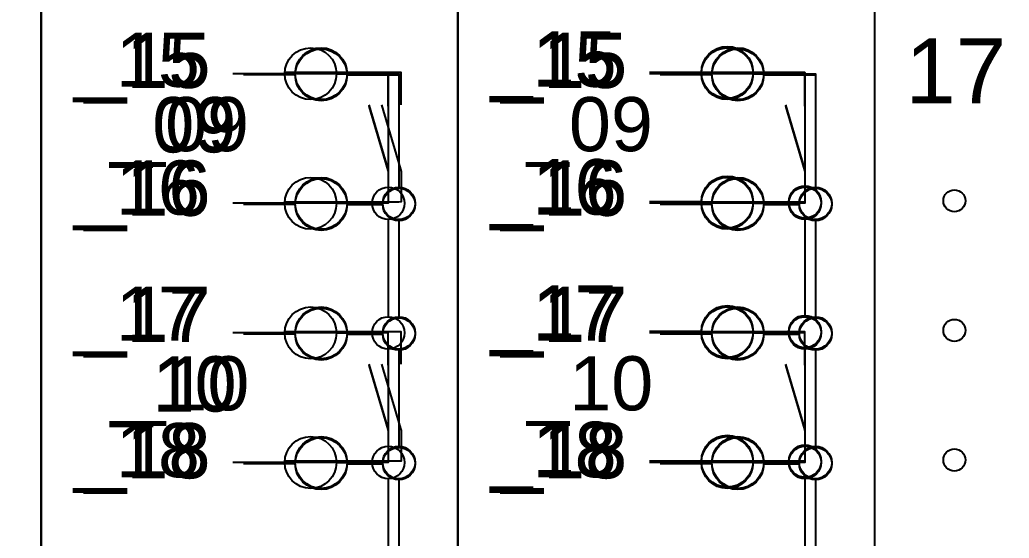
# Model space of a CAD drawing. Extents: x 1 to 47, y 1 to 35.
# Drawn here: x 40.588 to 41.487, y 21.651 to 22.122 of the extents above; entities that cross this region are included whole.
import ezdxf

# ---------------------------------------------------------------- set-up
doc = ezdxf.new("R2010")
doc.units = 0
doc.header["$MEASUREMENT"] = 0
for name, color, linetype in [('9_02__1__21_UNIVERSAL_BINA', 7, 'CONTINUOUS'), ('9_03__2__42_UNIVERSAL_BINA', 7, 'CONTINUOUS'), ('9_04__3__63_UNIVERSAL_BINA', 7, 'CONTINUOUS'), ('9_05__4__84_UNIVERSAL_BINA', 7, 'CONTINUOUS'), ('9_06__5__21_UNIVERSAL_BINA', 7, 'CONTINUOUS'), ('9_07__6__21_UNIVERSAL_BINA', 7, 'CONTINUOUS'), ('9_08__7__21_UNIVERSAL_BINA', 7, 'CONTINUOUS'), ('9_09__8__42_UNIVERSAL_BINA', 7, 'CONTINUOUS'), ('9_10__9__42_UNIVERSAL_BINA', 7, 'CONTINUOUS'), ('9_11__A__63_UNIVERSAL_BINA', 7, 'CONTINUOUS'), ('9_12__B__12_ELECTROMECHANI', 7, 'CONTINUOUS'), ('9_13__C__24_ELECTROMECHANI', 7, 'CONTINUOUS'), ('9_14__D__36_ELECTROMECHANI', 7, 'CONTINUOUS'), ('9_15__E__48_ELECTROMECHANI', 7, 'CONTINUOUS')]:
    doc.layers.add(name, color=color, linetype=linetype)
doc.styles.add('ARIAL', font='arial.ttf')

msp = doc.modelspace()

# ---------------------------------------------------------------- linework, layer by layer
at = {"layer": '9_02__1__21_UNIVERSAL_BINA'}
msp.add_lwpolyline([(41.12472, 24.16587), (41.47137, 24.16586, -0.398142), (41.48704, 24.15103), (41.48716, 24.1017, -0.411696), (41.43674, 24.0506), (41.39795, 24.04992, 0.408751), (41.36473, 24.01615), (41.36474, 21.20229, 0.419667), (41.39808, 21.16957), (41.43702, 21.16889, -0.411441), (41.48716, 21.11746), (41.48716, 21.07059, -0.402437), (41.47086, 21.05362), (41.12421, 21.05363, -0.4372), (41.10842, 21.0707), (41.10842, 21.11836, 0.414214), (41.05732, 21.16946), (41.01922, 21.16946, -0.41992), (40.98599, 21.20334), (40.98601, 24.01731, -0.419692), (41.01934, 24.05003), (41.05828, 24.05003, 0.399045), (41.10832, 24.09754), (41.10842, 24.14894, -0.402086)], format="xyb", close=True, dxfattribs=at)
for points in [[(41.21695, 22.07307), (41.16987, 22.07307)], [(41.26403, 22.07307), (41.3111, 22.07306), (41.3111, 21.97008)], [(41.21695, 21.95537), (41.16987, 21.95537)], [(41.26403, 21.95537), (41.29639, 21.95537)], [(41.3111, 21.94065), (41.3111, 21.85238)], [(41.21695, 21.83767), (41.16987, 21.83767)], [(41.26403, 21.83767), (41.29639, 21.83767)], [(41.3111, 21.82296), (41.3111, 21.73468)], [(41.21695, 21.71997), (41.16987, 21.71997)], [(41.26403, 21.71997), (41.29639, 21.71997)], [(41.3111, 21.70526), (41.3111, 21.61699)]]:
    msp.add_lwpolyline(points, dxfattribs=at)
for centre, radius in [((41.24049, 22.07307), 0.02354), ((41.24049, 21.95537), 0.02354), ((41.3111, 21.95537), 0.01471), ((41.43734, 21.95764), 0.01), ((41.24049, 21.83767), 0.02354), ((41.3111, 21.83767), 0.01471), ((41.43734, 21.83994), 0.01), ((41.24049, 21.71997), 0.02354), ((41.3111, 21.71997), 0.01471), ((41.43734, 21.72224), 0.01)]:
    msp.add_circle(centre, radius, dxfattribs=at)
at = {"layer": '9_03__2__42_UNIVERSAL_BINA'}
for points in [[(40.74598, 24.16587), (41.09263, 24.16587, -0.398142), (41.1083, 24.15104), (41.10842, 24.10171, -0.411696), (41.058, 24.05061), (41.01922, 24.04993, 0.408751), (40.98599, 24.01616), (40.98601, 21.2023, 0.419667), (41.01934, 21.16958), (41.05828, 21.1689, -0.411441), (41.10842, 21.11747), (41.10842, 21.0706, -0.402437), (41.09212, 21.05363), (40.74547, 21.05364, -0.4372), (40.72968, 21.07071), (40.72968, 21.11837, 0.414214), (40.67858, 21.16947), (40.64048, 21.16947, -0.41992), (40.60725, 21.20335), (40.60727, 24.01732, -0.419692), (40.6406, 24.05004), (40.67954, 24.05004, 0.399045), (40.72958, 24.09754), (40.72968, 24.14895, -0.402086)], [(41.12472, 24.16587), (41.47137, 24.16587, -0.398142), (41.48704, 24.15104), (41.48716, 24.10171, -0.411696), (41.43674, 24.05061), (41.39795, 24.04993, 0.408751), (41.36473, 24.01616), (41.36474, 21.2023, 0.419667), (41.39808, 21.16958), (41.43702, 21.1689, -0.411441), (41.48716, 21.11747), (41.48716, 21.0706, -0.402437), (41.47086, 21.05363), (41.12421, 21.05364, -0.4372), (41.10842, 21.07071), (41.10842, 21.11837, 0.414214), (41.05732, 21.16947), (41.01922, 21.16947, -0.41992), (40.98599, 21.20335), (40.98601, 24.01732, -0.419692), (41.01934, 24.05004), (41.05828, 24.05004, 0.399045), (41.10832, 24.09754), (41.10842, 24.14895, -0.402086)]]:
    msp.add_lwpolyline(points, format="xyb", close=True, dxfattribs=at)
for points in [[(40.83821, 22.07309), (40.79113, 22.07309)], [(40.88529, 22.07309), (40.93237, 22.07308), (40.93237, 21.9701)], [(41.21695, 22.07308), (41.16987, 22.07308)], [(41.26403, 22.07308), (41.3111, 22.07308), (41.3111, 21.9701)], [(40.83821, 21.95539), (40.79113, 21.95539)], [(40.88529, 21.95539), (40.91765, 21.95539)], [(41.21695, 21.95538), (41.16987, 21.95538)], [(41.26403, 21.95538), (41.29639, 21.95538)], [(40.93237, 21.94067), (40.93237, 21.8524)], [(41.3111, 21.94067), (41.3111, 21.8524)], [(40.83821, 21.83769), (40.79113, 21.83769)], [(40.88529, 21.83769), (40.91765, 21.83769)], [(41.21695, 21.83769), (41.16987, 21.83769)], [(41.26403, 21.83769), (41.29639, 21.83769)], [(40.93237, 21.82298), (40.93237, 21.7347)], [(41.3111, 21.82297), (41.3111, 21.7347)], [(40.83821, 21.71999), (40.79113, 21.71999)], [(40.88529, 21.71999), (40.91765, 21.71999)], [(41.21695, 21.71999), (41.16987, 21.71999)], [(41.26403, 21.71999), (41.29639, 21.71999)], [(40.93237, 21.70528), (40.93237, 21.617)], [(41.3111, 21.70528), (41.3111, 21.617)]]:
    msp.add_lwpolyline(points, dxfattribs=at)
for centre, radius in [((40.86175, 22.07309), 0.02354), ((41.24049, 22.07308), 0.02354), ((40.86175, 21.95539), 0.02354), ((41.24049, 21.95538), 0.02354), ((40.93237, 21.95539), 0.01471), ((41.3111, 21.95538), 0.01471), ((41.43734, 21.95764), 0.01), ((40.86175, 21.83769), 0.02354), ((41.24049, 21.83769), 0.02354), ((40.93237, 21.83769), 0.01471), ((41.3111, 21.83769), 0.01471), ((41.43734, 21.83994), 0.01), ((40.86175, 21.71999), 0.02354), ((41.24049, 21.71999), 0.02354), ((40.93237, 21.71999), 0.01471), ((41.3111, 21.71999), 0.01471), ((41.43734, 21.72224), 0.01)]:
    msp.add_circle(centre, radius, dxfattribs=at)
at = {"layer": '9_04__3__63_UNIVERSAL_BINA'}
for points in [[(40.36724, 24.16587), (40.71389, 24.16587, -0.398142), (40.72956, 24.15104), (40.72968, 24.10171, -0.411696), (40.67926, 24.05061), (40.64048, 24.04993, 0.408751), (40.60725, 24.01616), (40.60727, 21.2023, 0.419667), (40.6406, 21.16958), (40.67954, 21.1689, -0.411441), (40.72968, 21.11747), (40.72968, 21.0706, -0.402437), (40.71338, 21.05363), (40.36673, 21.05364, -0.4372), (40.35094, 21.07071), (40.35094, 21.11837, 0.414214), (40.29984, 21.16947), (40.26174, 21.16947, -0.41992), (40.22851, 21.20335), (40.22853, 24.01732, -0.419692), (40.26186, 24.05004), (40.3008, 24.05004, 0.399045), (40.35085, 24.09754), (40.35094, 24.14895, -0.402086)], [(40.74598, 24.16587), (41.09263, 24.16587, -0.398142), (41.1083, 24.15104), (41.10842, 24.10171, -0.411696), (41.058, 24.05061), (41.01922, 24.04993, 0.408751), (40.98599, 24.01616), (40.98601, 21.2023, 0.419667), (41.01934, 21.16958), (41.05828, 21.1689, -0.411441), (41.10842, 21.11747), (41.10842, 21.0706, -0.402437), (41.09212, 21.05363), (40.74547, 21.05364, -0.4372), (40.72968, 21.07071), (40.72968, 21.11837, 0.414214), (40.67858, 21.16947), (40.64048, 21.16947, -0.41992), (40.60725, 21.20335), (40.60727, 24.01732, -0.419692), (40.6406, 24.05004), (40.67954, 24.05004, 0.399045), (40.72958, 24.09754), (40.72968, 24.14895, -0.402086)], [(41.12472, 24.16587), (41.47137, 24.16587, -0.398142), (41.48704, 24.15104), (41.48716, 24.10171, -0.411696), (41.43674, 24.05061), (41.39795, 24.04993, 0.408751), (41.36473, 24.01616), (41.36474, 21.2023, 0.419667), (41.39808, 21.16958), (41.43702, 21.1689, -0.411441), (41.48716, 21.11747), (41.48716, 21.0706, -0.402437), (41.47086, 21.05363), (41.12421, 21.05364, -0.4372), (41.10842, 21.07071), (41.10842, 21.11837, 0.414214), (41.05732, 21.16947), (41.01922, 21.16947, -0.41992), (40.98599, 21.20335), (40.98601, 24.01732, -0.419692), (41.01934, 24.05004), (41.05828, 24.05004, 0.399045), (41.10832, 24.09754), (41.10842, 24.14895, -0.402086)]]:
    msp.add_lwpolyline(points, format="xyb", close=True, dxfattribs=at)
for points in [[(40.83821, 22.07309), (40.79113, 22.07309)], [(40.88529, 22.07309), (40.93237, 22.07308), (40.93237, 21.9701)], [(41.21695, 22.07197), (41.16987, 22.07197)], [(41.26403, 22.07197), (41.3111, 22.07197), (41.3111, 21.96898)], [(40.83821, 21.95539), (40.79113, 21.95539)], [(40.88529, 21.95539), (40.91765, 21.95539)], [(41.21695, 21.95427), (41.16987, 21.95427)], [(41.26403, 21.95427), (41.29639, 21.95427)], [(40.93237, 21.94067), (40.93237, 21.8524)], [(41.3111, 21.93956), (41.3111, 21.85128)], [(40.83821, 21.83769), (40.79113, 21.83769)], [(40.88529, 21.83769), (40.91765, 21.83769)], [(41.21695, 21.83657), (41.16987, 21.83657)], [(41.26403, 21.83657), (41.29639, 21.83657)], [(40.93237, 21.82298), (40.93237, 21.7347)], [(41.3111, 21.82186), (41.3111, 21.73358)], [(40.83821, 21.71999), (40.79113, 21.71999)], [(40.88529, 21.71999), (40.91765, 21.71999)], [(41.21695, 21.71887), (41.16987, 21.71887)], [(41.26403, 21.71887), (41.29639, 21.71887)], [(40.93237, 21.70528), (40.93237, 21.617)], [(41.3111, 21.70416), (41.3111, 21.61589)]]:
    msp.add_lwpolyline(points, dxfattribs=at)
for centre, radius in [((40.86175, 22.07309), 0.02354), ((41.24049, 22.07197), 0.02354), ((40.86175, 21.95539), 0.02354), ((41.24049, 21.95427), 0.02354), ((40.93237, 21.95539), 0.01471), ((41.3111, 21.95427), 0.01471), ((41.43734, 21.95764), 0.01), ((40.86175, 21.83769), 0.02354), ((41.24049, 21.83657), 0.02354), ((40.93237, 21.83769), 0.01471), ((41.3111, 21.83657), 0.01471), ((41.43734, 21.83994), 0.01), ((40.86175, 21.71999), 0.02354), ((41.24049, 21.71887), 0.02354), ((40.93237, 21.71999), 0.01471), ((41.3111, 21.71887), 0.01471), ((41.43734, 21.72224), 0.01)]:
    msp.add_circle(centre, radius, dxfattribs=at)
at = {"layer": '9_05__4__84_UNIVERSAL_BINA'}
for points in [[(40.36724, 24.16587), (40.71389, 24.16587, -0.398142), (40.72956, 24.15104), (40.72968, 24.10171, -0.411696), (40.67926, 24.05061), (40.64048, 24.04993, 0.408751), (40.60725, 24.01616), (40.60727, 21.2023, 0.419667), (40.6406, 21.16958), (40.67954, 21.1689, -0.411441), (40.72968, 21.11747), (40.72968, 21.0706, -0.402437), (40.71338, 21.05363), (40.36673, 21.05364, -0.4372), (40.35094, 21.07071), (40.35094, 21.11837, 0.414214), (40.29984, 21.16947), (40.26174, 21.16947, -0.41992), (40.22851, 21.20335), (40.22853, 24.01732, -0.419692), (40.26186, 24.05004), (40.3008, 24.05004, 0.399045), (40.35085, 24.09754), (40.35094, 24.14895, -0.402086)], [(40.74598, 24.16587), (41.09263, 24.16587, -0.398142), (41.1083, 24.15104), (41.10842, 24.10171, -0.411696), (41.058, 24.05061), (41.01922, 24.04993, 0.408751), (40.98599, 24.01616), (40.98601, 21.2023, 0.419667), (41.01934, 21.16958), (41.05828, 21.1689, -0.411441), (41.10842, 21.11747), (41.10842, 21.0706, -0.402437), (41.09212, 21.05363), (40.74547, 21.05364, -0.4372), (40.72968, 21.07071), (40.72968, 21.11837, 0.414214), (40.67858, 21.16947), (40.64048, 21.16947, -0.41992), (40.60725, 21.20335), (40.60727, 24.01732, -0.419692), (40.6406, 24.05004), (40.67954, 24.05004, 0.399045), (40.72958, 24.09754), (40.72968, 24.14895, -0.402086)], [(41.12472, 24.16587), (41.47137, 24.16587, -0.398142), (41.48704, 24.15104), (41.48716, 24.10171, -0.411696), (41.43674, 24.05061), (41.39795, 24.04993, 0.408751), (41.36473, 24.01616), (41.36474, 21.2023, 0.419667), (41.39808, 21.16958), (41.43702, 21.1689, -0.411441), (41.48716, 21.11747), (41.48716, 21.0706, -0.402437), (41.47086, 21.05363), (41.12421, 21.05364, -0.4372), (41.10842, 21.07071), (41.10842, 21.11837, 0.414214), (41.05732, 21.16947), (41.01922, 21.16947, -0.41992), (40.98599, 21.20335), (40.98601, 24.01732, -0.419692), (41.01934, 24.05004), (41.05828, 24.05004, 0.399045), (41.10832, 24.09754), (41.10842, 24.14895, -0.402086)]]:
    msp.add_lwpolyline(points, format="xyb", close=True, dxfattribs=at)
for points in [[(40.83821, 22.07197), (40.79113, 22.07197)], [(40.88529, 22.07197), (40.93237, 22.07197), (40.93237, 21.96898)], [(41.21695, 22.07197), (41.16987, 22.07197)], [(41.26403, 22.07197), (41.3111, 22.07197), (41.3111, 21.96898)], [(40.83821, 21.95427), (40.79113, 21.95427)], [(40.88529, 21.95427), (40.91765, 21.95427)], [(41.21695, 21.95427), (41.16987, 21.95427)], [(41.26403, 21.95427), (41.29639, 21.95427)], [(40.93237, 21.93956), (40.93237, 21.85128)], [(41.3111, 21.93956), (41.3111, 21.85128)], [(40.83821, 21.83657), (40.79113, 21.83657)], [(40.88529, 21.83657), (40.91765, 21.83657)], [(41.21695, 21.83657), (41.16987, 21.83657)], [(41.26403, 21.83657), (41.29639, 21.83657)], [(40.93237, 21.82186), (40.93237, 21.73358)], [(41.3111, 21.82186), (41.3111, 21.73358)], [(40.83821, 21.71887), (40.79113, 21.71887)], [(40.88529, 21.71887), (40.91765, 21.71887)], [(41.21695, 21.71887), (41.16987, 21.71887)], [(41.26403, 21.71887), (41.29639, 21.71887)], [(40.93237, 21.70416), (40.93237, 21.61589)], [(41.3111, 21.70416), (41.3111, 21.61589)]]:
    msp.add_lwpolyline(points, dxfattribs=at)
for centre, radius in [((40.86175, 22.07197), 0.02354), ((41.24049, 22.07197), 0.02354), ((40.86175, 21.95427), 0.02354), ((41.24049, 21.95427), 0.02354), ((40.93237, 21.95427), 0.01471), ((41.3111, 21.95427), 0.01471), ((41.43734, 21.95764), 0.01), ((40.86175, 21.83657), 0.02354), ((41.24049, 21.83657), 0.02354), ((40.93237, 21.83657), 0.01471), ((41.3111, 21.83657), 0.01471), ((41.43734, 21.83994), 0.01), ((40.86175, 21.71887), 0.02354), ((41.24049, 21.71887), 0.02354), ((40.93237, 21.71887), 0.01471), ((41.3111, 21.71887), 0.01471), ((41.43734, 21.72224), 0.01)]:
    msp.add_circle(centre, radius, dxfattribs=at)
at = {"layer": '9_06__5__21_UNIVERSAL_BINA'}
for points in [[(40.74598, 24.16587), (41.09263, 24.16587, -0.398142), (41.1083, 24.15104), (41.10842, 24.10171, -0.411696), (41.058, 24.05061), (41.01922, 24.04993, 0.408751), (40.98599, 24.01616), (40.98601, 21.2023, 0.419667), (41.01934, 21.16958), (41.05828, 21.1689, -0.411441), (41.10842, 21.11747), (41.10842, 21.0706, -0.402437), (41.09212, 21.05363), (40.74547, 21.05364, -0.4372), (40.72968, 21.07071), (40.72968, 21.11837, 0.414214), (40.67858, 21.16947), (40.64048, 21.16947, -0.41992), (40.60725, 21.20335), (40.60727, 24.01732, -0.419692), (40.6406, 24.05004), (40.67954, 24.05004, 0.399045), (40.72958, 24.09754), (40.72968, 24.14895, -0.402086)], [(41.12472, 24.16587), (41.47137, 24.16587, -0.398142), (41.48704, 24.15104), (41.48716, 24.10171, -0.411696), (41.43674, 24.05061), (41.39795, 24.04993, 0.408751), (41.36473, 24.01616), (41.36474, 21.2023, 0.419667), (41.39808, 21.16958), (41.43702, 21.1689, -0.411441), (41.48716, 21.11747), (41.48716, 21.0706, -0.402437), (41.47086, 21.05363), (41.12421, 21.05364, -0.4372), (41.10842, 21.07071), (41.10842, 21.11837, 0.414214), (41.05732, 21.16947), (41.01922, 21.16947, -0.41992), (40.98599, 21.20335), (40.98601, 24.01732, -0.419692), (41.01934, 24.05004), (41.05828, 24.05004, 0.399045), (41.10832, 24.09754), (41.10842, 24.14895, -0.402086)]]:
    msp.add_lwpolyline(points, format="xyb", close=True, dxfattribs=at)
for points in [[(40.93438, 22.04476), (40.93438, 22.07419), (40.84022, 22.07419)], [(41.20734, 22.07309), (41.16026, 22.07309)], [(41.25442, 22.07309), (41.3015, 22.07308), (41.3015, 21.9701)], [(40.91672, 22.04476), (40.934, 21.98635), (40.93438, 21.98435), (40.93438, 21.98108), (40.93438, 21.97662), (40.93438, 21.97156), (40.93438, 21.96646), (40.93438, 21.95842), (40.93438, 21.95662), (40.93237, 21.95649), (40.84022, 21.95649)], [(41.20734, 21.95539), (41.16026, 21.95539)], [(41.25442, 21.95539), (41.28679, 21.95539)], [(41.3015, 21.94067), (41.3015, 21.8524)], [(40.93438, 21.80936), (40.93438, 21.83879), (40.84022, 21.83879)], [(41.20734, 21.83769), (41.16026, 21.83769)], [(41.25442, 21.83769), (41.28679, 21.83769)], [(41.3015, 21.82298), (41.3015, 21.7347)], [(40.91672, 21.80936), (40.934, 21.75095), (40.93438, 21.74895), (40.93438, 21.74568), (40.93438, 21.74123), (40.93438, 21.73617), (40.93438, 21.73107), (40.93438, 21.72302), (40.93438, 21.72122), (40.93237, 21.72109), (40.84022, 21.72109)], [(41.20734, 21.71999), (41.16026, 21.71999)], [(41.25442, 21.71999), (41.28679, 21.71999)], [(41.3015, 21.70528), (41.3015, 21.617)]]:
    msp.add_lwpolyline(points, dxfattribs=at)
for centre, radius in [((41.23088, 22.07309), 0.02354), ((41.23088, 21.95539), 0.02354), ((41.3015, 21.95539), 0.01471), ((41.43734, 21.95764), 0.01), ((41.23088, 21.83769), 0.02354), ((41.3015, 21.83769), 0.01471), ((41.43734, 21.83994), 0.01), ((41.23088, 21.71999), 0.02354), ((41.3015, 21.71999), 0.01471), ((41.43734, 21.72224), 0.01)]:
    msp.add_circle(centre, radius, dxfattribs=at)
at = {"layer": '9_07__6__21_UNIVERSAL_BINA'}
for points in [[(40.36724, 24.16587), (40.71389, 24.16587, -0.398142), (40.72956, 24.15104), (40.72968, 24.10171, -0.411696), (40.67926, 24.05061), (40.64048, 24.04993, 0.408751), (40.60725, 24.01616), (40.60727, 21.2023, 0.419667), (40.6406, 21.16958), (40.67954, 21.1689, -0.411441), (40.72968, 21.11747), (40.72968, 21.0706, -0.402437), (40.71338, 21.05363), (40.36673, 21.05364, -0.4372), (40.35094, 21.07071), (40.35094, 21.11837, 0.414214), (40.29984, 21.16947), (40.26174, 21.16947, -0.41992), (40.22851, 21.20335), (40.22853, 24.01732, -0.419692), (40.26186, 24.05004), (40.3008, 24.05004, 0.399045), (40.35085, 24.09754), (40.35094, 24.14895, -0.402086)], [(40.74598, 24.16587), (41.09263, 24.16587, -0.398142), (41.1083, 24.15104), (41.10842, 24.10171, -0.411696), (41.058, 24.05061), (41.01922, 24.04993, 0.408751), (40.98599, 24.01616), (40.98601, 21.2023, 0.419667), (41.01934, 21.16958), (41.05828, 21.1689, -0.411441), (41.10842, 21.11747), (41.10842, 21.0706, -0.402437), (41.09212, 21.05363), (40.74547, 21.05364, -0.4372), (40.72968, 21.07071), (40.72968, 21.11837, 0.414214), (40.67858, 21.16947), (40.64048, 21.16947, -0.41992), (40.60725, 21.20335), (40.60727, 24.01732, -0.419692), (40.6406, 24.05004), (40.67954, 24.05004, 0.399045), (40.72958, 24.09754), (40.72968, 24.14895, -0.402086)], [(41.12472, 24.16587), (41.47137, 24.16587, -0.398142), (41.48704, 24.15104), (41.48716, 24.10171, -0.411696), (41.43674, 24.05061), (41.39795, 24.04993, 0.408751), (41.36473, 24.01616), (41.36474, 21.2023, 0.419667), (41.39808, 21.16958), (41.43702, 21.1689, -0.411441), (41.48716, 21.11747), (41.48716, 21.0706, -0.402437), (41.47086, 21.05363), (41.12421, 21.05364, -0.4372), (41.10842, 21.07071), (41.10842, 21.11837, 0.414214), (41.05732, 21.16947), (41.01922, 21.16947, -0.41992), (40.98599, 21.20335), (40.98601, 24.01732, -0.419692), (41.01934, 24.05004), (41.05828, 24.05004, 0.399045), (41.10832, 24.09754), (41.10842, 24.14895, -0.402086)]]:
    msp.add_lwpolyline(points, format="xyb", close=True, dxfattribs=at)
for points in [[(40.92276, 22.04473), (40.92276, 22.07416), (40.8286, 22.07416)], [(41.20734, 22.07306), (41.16026, 22.07306)], [(41.25442, 22.07306), (41.3015, 22.07306), (41.3015, 21.97007)], [(40.90511, 22.04473), (40.92238, 21.98632), (40.92276, 21.98432), (40.92276, 21.98105), (40.92276, 21.9766), (40.92276, 21.97154), (40.92276, 21.96644), (40.92276, 21.95839), (40.92276, 21.95659), (40.92075, 21.95646), (40.8286, 21.95646)], [(41.20734, 21.95536), (41.16026, 21.95536)], [(41.25442, 21.95536), (41.28679, 21.95536)], [(41.3015, 21.94065), (41.3015, 21.85238)], [(40.92276, 21.80934), (40.92276, 21.83876), (40.8286, 21.83876)], [(41.20734, 21.83767), (41.16026, 21.83767)], [(41.25442, 21.83767), (41.28679, 21.83767)], [(41.3015, 21.82295), (41.3015, 21.73468)], [(40.90511, 21.80934), (40.92238, 21.75093), (40.92276, 21.74892), (40.92276, 21.74565), (40.92276, 21.7412), (40.92276, 21.73614), (40.92276, 21.73104), (40.92276, 21.723), (40.92276, 21.72119), (40.92075, 21.72106), (40.8286, 21.72106)], [(41.20734, 21.71997), (41.16026, 21.71997)], [(41.25442, 21.71997), (41.28679, 21.71997)], [(41.3015, 21.70526), (41.3015, 21.61698)]]:
    msp.add_lwpolyline(points, dxfattribs=at)
for centre, radius in [((41.23088, 22.07306), 0.02354), ((41.23088, 21.95536), 0.02354), ((41.3015, 21.95536), 0.01471), ((41.43734, 21.95764), 0.01), ((41.23088, 21.83767), 0.02354), ((41.3015, 21.83766), 0.01471), ((41.43734, 21.83994), 0.01), ((41.23088, 21.71997), 0.02354), ((41.3015, 21.71997), 0.01471), ((41.43734, 21.72224), 0.01)]:
    msp.add_circle(centre, radius, dxfattribs=at)
at = {"layer": '9_08__7__21_UNIVERSAL_BINA'}
for points in [[(40.36724, 24.16587), (40.71389, 24.16587, -0.398142), (40.72956, 24.15104), (40.72968, 24.10171, -0.411696), (40.67926, 24.05061), (40.64048, 24.04993, 0.408751), (40.60725, 24.01616), (40.60727, 21.2023, 0.419667), (40.6406, 21.16958), (40.67954, 21.1689, -0.411441), (40.72968, 21.11747), (40.72968, 21.0706, -0.402437), (40.71338, 21.05363), (40.36673, 21.05364, -0.4372), (40.35094, 21.07071), (40.35094, 21.11837, 0.414214), (40.29984, 21.16947), (40.26174, 21.16947, -0.41992), (40.22851, 21.20335), (40.22853, 24.01732, -0.419692), (40.26186, 24.05004), (40.3008, 24.05004, 0.399045), (40.35085, 24.09754), (40.35094, 24.14895, -0.402086)], [(40.74598, 24.16587), (41.09263, 24.16587, -0.398142), (41.1083, 24.15104), (41.10842, 24.10171, -0.411696), (41.058, 24.05061), (41.01922, 24.04993, 0.408751), (40.98599, 24.01616), (40.98601, 21.2023, 0.419667), (41.01934, 21.16958), (41.05828, 21.1689, -0.411441), (41.10842, 21.11747), (41.10842, 21.0706, -0.402437), (41.09212, 21.05363), (40.74547, 21.05364, -0.4372), (40.72968, 21.07071), (40.72968, 21.11837, 0.414214), (40.67858, 21.16947), (40.64048, 21.16947, -0.41992), (40.60725, 21.20335), (40.60727, 24.01732, -0.419692), (40.6406, 24.05004), (40.67954, 24.05004, 0.399045), (40.72958, 24.09754), (40.72968, 24.14895, -0.402086)], [(41.12472, 24.16587), (41.47137, 24.16587, -0.398142), (41.48704, 24.15104), (41.48716, 24.10171, -0.411696), (41.43674, 24.05061), (41.39795, 24.04993, 0.408751), (41.36473, 24.01616), (41.36474, 21.2023, 0.419667), (41.39808, 21.16958), (41.43702, 21.1689, -0.411441), (41.48716, 21.11747), (41.48716, 21.0706, -0.402437), (41.47086, 21.05363), (41.12421, 21.05364, -0.4372), (41.10842, 21.07071), (41.10842, 21.11837, 0.414214), (41.05732, 21.16947), (41.01922, 21.16947, -0.41992), (40.98599, 21.20335), (40.98601, 24.01732, -0.419692), (41.01934, 24.05004), (41.05828, 24.05004, 0.399045), (41.10832, 24.09754), (41.10842, 24.14895, -0.402086)]]:
    msp.add_lwpolyline(points, format="xyb", close=True, dxfattribs=at)
for points in [[(40.92276, 22.04364), (40.92276, 22.07307), (40.8286, 22.07307)], [(41.20734, 22.07431), (41.16026, 22.07431)], [(41.25442, 22.07431), (41.3015, 22.0743), (41.3015, 21.97132)], [(40.90511, 22.04364), (40.92238, 21.98523), (40.92276, 21.98323), (40.92276, 21.97996), (40.92276, 21.97551), (40.92276, 21.97044), (40.92276, 21.96534), (40.92276, 21.9573), (40.92276, 21.9555), (40.92075, 21.95537), (40.8286, 21.95537)], [(41.20734, 21.95661), (41.16026, 21.95661)], [(41.25442, 21.95661), (41.28679, 21.95661)], [(41.3015, 21.94189), (41.3015, 21.85362)], [(40.92276, 21.80824), (40.92276, 21.83767), (40.8286, 21.83767)], [(41.20734, 21.83891), (41.16026, 21.83891)], [(41.25442, 21.83891), (41.28679, 21.83891)], [(41.3015, 21.8242), (41.3015, 21.73592)], [(40.90511, 21.80824), (40.92238, 21.74983), (40.92276, 21.74783), (40.92276, 21.74456), (40.92276, 21.74011), (40.92276, 21.73505), (40.92276, 21.72995), (40.92276, 21.7219), (40.92276, 21.7201), (40.92075, 21.71997), (40.8286, 21.71997)], [(41.20734, 21.72121), (41.16026, 21.72121)], [(41.25442, 21.72121), (41.28679, 21.72121)], [(41.3015, 21.7065), (41.3015, 21.61823)]]:
    msp.add_lwpolyline(points, dxfattribs=at)
for centre, radius in [((41.23088, 22.07431), 0.02354), ((41.23088, 21.95661), 0.02354), ((41.3015, 21.95661), 0.01471), ((41.43734, 21.95764), 0.01), ((41.23088, 21.83891), 0.02354), ((41.3015, 21.83891), 0.01471), ((41.43734, 21.83994), 0.01), ((41.23088, 21.72121), 0.02354), ((41.3015, 21.72121), 0.01471), ((41.43734, 21.72224), 0.01)]:
    msp.add_circle(centre, radius, dxfattribs=at)
at = {"layer": '9_09__8__42_UNIVERSAL_BINA'}
for points in [[(40.36724, 24.16587), (40.71389, 24.16587, -0.398142), (40.72956, 24.15104), (40.72968, 24.10171, -0.411696), (40.67926, 24.05061), (40.64048, 24.04993, 0.408751), (40.60725, 24.01616), (40.60727, 21.2023, 0.419667), (40.6406, 21.16958), (40.67954, 21.1689, -0.411441), (40.72968, 21.11747), (40.72968, 21.0706, -0.402437), (40.71338, 21.05363), (40.36673, 21.05364, -0.4372), (40.35094, 21.07071), (40.35094, 21.11837, 0.414214), (40.29984, 21.16947), (40.26174, 21.16947, -0.41992), (40.22851, 21.20335), (40.22853, 24.01732, -0.419692), (40.26186, 24.05004), (40.3008, 24.05004, 0.399045), (40.35085, 24.09754), (40.35094, 24.14895, -0.402086)], [(40.74598, 24.16587), (41.09263, 24.16587, -0.398142), (41.1083, 24.15104), (41.10842, 24.10171, -0.411696), (41.058, 24.05061), (41.01922, 24.04993, 0.408751), (40.98599, 24.01616), (40.98601, 21.2023, 0.419667), (41.01934, 21.16958), (41.05828, 21.1689, -0.411441), (41.10842, 21.11747), (41.10842, 21.0706, -0.402437), (41.09212, 21.05363), (40.74547, 21.05364, -0.4372), (40.72968, 21.07071), (40.72968, 21.11837, 0.414214), (40.67858, 21.16947), (40.64048, 21.16947, -0.41992), (40.60725, 21.20335), (40.60727, 24.01732, -0.419692), (40.6406, 24.05004), (40.67954, 24.05004, 0.399045), (40.72958, 24.09754), (40.72968, 24.14895, -0.402086)], [(41.12472, 24.16587), (41.47137, 24.16587, -0.398142), (41.48704, 24.15104), (41.48716, 24.10171, -0.411696), (41.43674, 24.05061), (41.39795, 24.04993, 0.408751), (41.36473, 24.01616), (41.36474, 21.2023, 0.419667), (41.39808, 21.16958), (41.43702, 21.1689, -0.411441), (41.48716, 21.11747), (41.48716, 21.0706, -0.402437), (41.47086, 21.05363), (41.12421, 21.05364, -0.4372), (41.10842, 21.07071), (41.10842, 21.11837, 0.414214), (41.05732, 21.16947), (41.01922, 21.16947, -0.41992), (40.98599, 21.20335), (40.98601, 24.01732, -0.419692), (41.01934, 24.05004), (41.05828, 24.05004, 0.399045), (41.10832, 24.09754), (41.10842, 24.14895, -0.402086)]]:
    msp.add_lwpolyline(points, format="xyb", close=True, dxfattribs=at)
for points in [[(40.83821, 22.07309), (40.79113, 22.07309)], [(40.88529, 22.07309), (40.93237, 22.07308), (40.93237, 21.9701)], [(41.20734, 22.07431), (41.16026, 22.07431)], [(41.25442, 22.07431), (41.3015, 22.0743), (41.3015, 21.97132)], [(40.83821, 21.95539), (40.79113, 21.95539)], [(40.88529, 21.95539), (40.91765, 21.95539)], [(41.20734, 21.95661), (41.16026, 21.95661)], [(41.25442, 21.95661), (41.28679, 21.95661)], [(40.93237, 21.94067), (40.93237, 21.8524)], [(41.3015, 21.94189), (41.3015, 21.85362)], [(40.83821, 21.83769), (40.79113, 21.83769)], [(40.88529, 21.83769), (40.91765, 21.83769)], [(41.20734, 21.83891), (41.16026, 21.83891)], [(41.25442, 21.83891), (41.28679, 21.83891)], [(40.93237, 21.82298), (40.93237, 21.7347)], [(41.3015, 21.8242), (41.3015, 21.73592)], [(40.83821, 21.71999), (40.79113, 21.71999)], [(40.88529, 21.71999), (40.91765, 21.71999)], [(41.20734, 21.72121), (41.16026, 21.72121)], [(41.25442, 21.72121), (41.28679, 21.72121)], [(40.93237, 21.70528), (40.93237, 21.617)], [(41.3015, 21.7065), (41.3015, 21.61823)]]:
    msp.add_lwpolyline(points, dxfattribs=at)
for centre, radius in [((41.23088, 22.07431), 0.02354), ((40.86175, 22.07309), 0.02354), ((40.86175, 21.95539), 0.02354), ((41.23088, 21.95661), 0.02354), ((41.3015, 21.95661), 0.01471), ((40.93237, 21.95539), 0.01471), ((41.43734, 21.95764), 0.01), ((40.86175, 21.83769), 0.02354), ((41.23088, 21.83891), 0.02354), ((40.93237, 21.83769), 0.01471), ((41.3015, 21.83891), 0.01471), ((41.43734, 21.83994), 0.01), ((40.86175, 21.71999), 0.02354), ((41.23088, 21.72121), 0.02354), ((40.93237, 21.71999), 0.01471), ((41.3015, 21.72121), 0.01471), ((41.43734, 21.72224), 0.01)]:
    msp.add_circle(centre, radius, dxfattribs=at)
at = {"layer": '9_10__9__42_UNIVERSAL_BINA'}
for points in [[(40.36724, 24.16587), (40.71389, 24.16587, -0.398142), (40.72956, 24.15104), (40.72968, 24.10171, -0.411696), (40.67926, 24.05061), (40.64048, 24.04993, 0.408751), (40.60725, 24.01616), (40.60727, 21.2023, 0.419667), (40.6406, 21.16958), (40.67954, 21.1689, -0.411441), (40.72968, 21.11747), (40.72968, 21.0706, -0.402437), (40.71338, 21.05363), (40.36673, 21.05364, -0.4372), (40.35094, 21.07071), (40.35094, 21.11837, 0.414214), (40.29984, 21.16947), (40.26174, 21.16947, -0.41992), (40.22851, 21.20335), (40.22853, 24.01732, -0.419692), (40.26186, 24.05004), (40.3008, 24.05004, 0.399045), (40.35085, 24.09754), (40.35094, 24.14895, -0.402086)], [(40.74598, 24.16587), (41.09263, 24.16587, -0.398142), (41.1083, 24.15104), (41.10842, 24.10171, -0.411696), (41.058, 24.05061), (41.01922, 24.04993, 0.408751), (40.98599, 24.01616), (40.98601, 21.2023, 0.419667), (41.01934, 21.16958), (41.05828, 21.1689, -0.411441), (41.10842, 21.11747), (41.10842, 21.0706, -0.402437), (41.09212, 21.05363), (40.74547, 21.05364, -0.4372), (40.72968, 21.07071), (40.72968, 21.11837, 0.414214), (40.67858, 21.16947), (40.64048, 21.16947, -0.41992), (40.60725, 21.20335), (40.60727, 24.01732, -0.419692), (40.6406, 24.05004), (40.67954, 24.05004, 0.399045), (40.72958, 24.09754), (40.72968, 24.14895, -0.402086)], [(41.12472, 24.16587), (41.47137, 24.16587, -0.398142), (41.48704, 24.15104), (41.48716, 24.10171, -0.411696), (41.43674, 24.05061), (41.39795, 24.04993, 0.408751), (41.36473, 24.01616), (41.36474, 21.2023, 0.419667), (41.39808, 21.16958), (41.43702, 21.1689, -0.411441), (41.48716, 21.11747), (41.48716, 21.0706, -0.402437), (41.47086, 21.05363), (41.12421, 21.05364, -0.4372), (41.10842, 21.07071), (41.10842, 21.11837, 0.414214), (41.05732, 21.16947), (41.01922, 21.16947, -0.41992), (40.98599, 21.20335), (40.98601, 24.01732, -0.419692), (41.01934, 24.05004), (41.05828, 24.05004, 0.399045), (41.10832, 24.09754), (41.10842, 24.14895, -0.402086)]]:
    msp.add_lwpolyline(points, format="xyb", close=True, dxfattribs=at)
for points in [[(40.8286, 22.07307), (40.78152, 22.07307)], [(40.87568, 22.07307), (40.92276, 22.07307), (40.92276, 21.97009)], [(41.20734, 22.07309), (41.16026, 22.07309)], [(41.25442, 22.07309), (41.3015, 22.07309), (41.3015, 21.9701)], [(40.8286, 21.95538), (40.78152, 21.95538)], [(40.87568, 21.95538), (40.90805, 21.95538)], [(41.20734, 21.95539), (41.16026, 21.95539)], [(41.25442, 21.95539), (41.28679, 21.95539)], [(40.92276, 21.94066), (40.92276, 21.85239)], [(41.3015, 21.94068), (41.3015, 21.8524)], [(40.8286, 21.83768), (40.78152, 21.83768)], [(40.87568, 21.83768), (40.90805, 21.83768)], [(41.20734, 21.83769), (41.16026, 21.83769)], [(41.25442, 21.83769), (41.28679, 21.83769)], [(40.92276, 21.82297), (40.92276, 21.73469)], [(41.3015, 21.82298), (41.3015, 21.73471)], [(40.8286, 21.71998), (40.78152, 21.71998)], [(40.87568, 21.71998), (40.90805, 21.71998)], [(41.20734, 21.71999), (41.16026, 21.71999)], [(41.25442, 21.71999), (41.28679, 21.71999)], [(40.92276, 21.70527), (40.92276, 21.61699)], [(41.3015, 21.70528), (41.3015, 21.61701)]]:
    msp.add_lwpolyline(points, dxfattribs=at)
for centre, radius in [((40.85214, 22.07307), 0.02354), ((41.23088, 22.07309), 0.02354), ((40.85214, 21.95538), 0.02354), ((41.23088, 21.95539), 0.02354), ((40.92276, 21.95537), 0.01471), ((41.3015, 21.95539), 0.01471), ((41.43734, 21.95764), 0.01), ((40.85214, 21.83768), 0.02354), ((41.23088, 21.83769), 0.02354), ((40.92276, 21.83768), 0.01471), ((41.3015, 21.83769), 0.01471), ((41.43734, 21.83994), 0.01), ((40.85214, 21.71998), 0.02354), ((41.23088, 21.71999), 0.02354), ((40.92276, 21.71998), 0.01471), ((41.3015, 21.71999), 0.01471), ((41.43734, 21.72224), 0.01)]:
    msp.add_circle(centre, radius, dxfattribs=at)
at = {"layer": '9_11__A__63_UNIVERSAL_BINA'}
for points in [[(40.36724, 24.16587), (40.71389, 24.16587, -0.398142), (40.72956, 24.15104), (40.72968, 24.10171, -0.411696), (40.67926, 24.05061), (40.64048, 24.04993, 0.408751), (40.60725, 24.01616), (40.60727, 21.2023, 0.419667), (40.6406, 21.16958), (40.67954, 21.1689, -0.411441), (40.72968, 21.11747), (40.72968, 21.0706, -0.402437), (40.71338, 21.05363), (40.36673, 21.05364, -0.4372), (40.35094, 21.07071), (40.35094, 21.11837, 0.414214), (40.29984, 21.16947), (40.26174, 21.16947, -0.41992), (40.22851, 21.20335), (40.22853, 24.01732, -0.419692), (40.26186, 24.05004), (40.3008, 24.05004, 0.399045), (40.35085, 24.09754), (40.35094, 24.14895, -0.402086)], [(40.74598, 24.16587), (41.09263, 24.16587, -0.398142), (41.1083, 24.15104), (41.10842, 24.10171, -0.411696), (41.058, 24.05061), (41.01922, 24.04993, 0.408751), (40.98599, 24.01616), (40.98601, 21.2023, 0.419667), (41.01934, 21.16958), (41.05828, 21.1689, -0.411441), (41.10842, 21.11747), (41.10842, 21.0706, -0.402437), (41.09212, 21.05363), (40.74547, 21.05364, -0.4372), (40.72968, 21.07071), (40.72968, 21.11837, 0.414214), (40.67858, 21.16947), (40.64048, 21.16947, -0.41992), (40.60725, 21.20335), (40.60727, 24.01732, -0.419692), (40.6406, 24.05004), (40.67954, 24.05004, 0.399045), (40.72958, 24.09754), (40.72968, 24.14895, -0.402086)], [(41.12472, 24.16587), (41.47137, 24.16587, -0.398142), (41.48704, 24.15104), (41.48716, 24.10171, -0.411696), (41.43674, 24.05061), (41.39795, 24.04993, 0.408751), (41.36473, 24.01616), (41.36474, 21.2023, 0.419667), (41.39808, 21.16958), (41.43702, 21.1689, -0.411441), (41.48716, 21.11747), (41.48716, 21.0706, -0.402437), (41.47086, 21.05363), (41.12421, 21.05364, -0.4372), (41.10842, 21.07071), (41.10842, 21.11837, 0.414214), (41.05732, 21.16947), (41.01922, 21.16947, -0.41992), (40.98599, 21.20335), (40.98601, 24.01732, -0.419692), (41.01934, 24.05004), (41.05828, 24.05004, 0.399045), (41.10832, 24.09754), (41.10842, 24.14895, -0.402086)]]:
    msp.add_lwpolyline(points, format="xyb", close=True, dxfattribs=at)
for points in [[(40.83821, 22.07309), (40.79113, 22.07309)], [(40.88529, 22.07309), (40.93237, 22.07308), (40.93237, 21.9701)], [(41.20734, 22.07307), (41.16026, 22.07307)], [(41.25442, 22.07307), (41.3015, 22.07307), (41.3015, 21.97009)], [(40.83821, 21.95539), (40.79113, 21.95539)], [(40.88529, 21.95539), (40.91765, 21.95539)], [(41.20734, 21.95537), (41.16026, 21.95537)], [(41.25442, 21.95537), (41.28679, 21.95537)], [(40.93237, 21.94067), (40.93237, 21.8524)], [(41.3015, 21.94066), (41.3015, 21.85239)], [(40.83821, 21.83769), (40.79113, 21.83769)], [(40.88529, 21.83769), (40.91765, 21.83769)], [(41.20734, 21.83768), (41.16026, 21.83768)], [(41.25442, 21.83768), (41.28679, 21.83768)], [(40.93237, 21.82298), (40.93237, 21.7347)], [(41.3015, 21.82296), (41.3015, 21.73469)], [(40.83821, 21.71999), (40.79113, 21.71999)], [(40.88529, 21.71999), (40.91765, 21.71999)], [(41.20734, 21.71998), (41.16026, 21.71998)], [(41.25442, 21.71998), (41.28679, 21.71998)], [(40.93237, 21.70528), (40.93237, 21.617)], [(41.3015, 21.70527), (41.3015, 21.61699)]]:
    msp.add_lwpolyline(points, dxfattribs=at)
for centre, radius in [((40.86175, 22.07309), 0.02354), ((41.23088, 22.07307), 0.02354), ((40.86175, 21.95539), 0.02354), ((41.23088, 21.95537), 0.02354), ((40.93237, 21.95539), 0.01471), ((41.3015, 21.95537), 0.01471), ((41.43734, 21.95764), 0.01), ((40.86175, 21.83769), 0.02354), ((41.23088, 21.83768), 0.02354), ((40.93237, 21.83769), 0.01471), ((41.3015, 21.83768), 0.01471), ((41.43734, 21.83994), 0.01), ((40.86175, 21.71999), 0.02354), ((41.23088, 21.71998), 0.02354), ((40.93237, 21.71999), 0.01471), ((41.3015, 21.71998), 0.01471), ((41.43734, 21.72224), 0.01)]:
    msp.add_circle(centre, radius, dxfattribs=at)
at = {"layer": '9_12__B__12_ELECTROMECHANI'}
msp.add_lwpolyline([(41.12472, 24.16587), (41.47137, 24.16587, -0.398142), (41.48704, 24.15104), (41.48716, 24.10171, -0.411696), (41.43674, 24.05061), (41.39795, 24.04993, 0.408751), (41.36473, 24.01616), (41.36474, 21.2023, 0.419667), (41.39808, 21.16958), (41.43702, 21.1689, -0.411441), (41.48716, 21.11747), (41.48716, 21.0706, -0.402437), (41.47086, 21.05363), (41.12421, 21.05364, -0.4372), (41.10842, 21.07071), (41.10842, 21.11837, 0.414214), (41.05732, 21.16947), (41.01922, 21.16947, -0.41992), (40.98599, 21.20335), (40.98601, 24.01732, -0.419692), (41.01934, 24.05004), (41.05828, 24.05004, 0.399045), (41.10832, 24.09754), (41.10842, 24.14895, -0.402086)], format="xyb", close=True, dxfattribs=at)
for points in [[(41.3015, 22.04476), (41.3015, 22.07419), (41.20734, 22.07419)], [(41.28385, 22.04476), (41.30112, 21.98635), (41.3015, 21.98435), (41.3015, 21.98108), (41.3015, 21.97662), (41.3015, 21.97156), (41.3015, 21.96646), (41.3015, 21.95842), (41.3015, 21.95662), (41.29949, 21.95649), (41.20734, 21.95649)], [(41.3015, 21.80936), (41.3015, 21.83879), (41.20734, 21.83879)], [(41.28385, 21.80936), (41.30112, 21.75095), (41.3015, 21.74895), (41.3015, 21.74568), (41.3015, 21.74123), (41.3015, 21.73617), (41.3015, 21.73107), (41.3015, 21.72302), (41.3015, 21.72122), (41.29949, 21.72109), (41.20734, 21.72109)]]:
    msp.add_lwpolyline(points, dxfattribs=at)
for centre in [(41.43734, 21.95764), (41.43734, 21.83994), (41.43734, 21.72224)]:
    msp.add_circle(centre, 0.01, dxfattribs=at)
at = {"layer": '9_13__C__24_ELECTROMECHANI'}
for points in [[(40.74598, 24.16587), (41.09263, 24.16587, -0.398142), (41.1083, 24.15104), (41.10842, 24.10171, -0.411696), (41.058, 24.05061), (41.01922, 24.04993, 0.408751), (40.98599, 24.01616), (40.98601, 21.2023, 0.419667), (41.01934, 21.16958), (41.05828, 21.1689, -0.411441), (41.10842, 21.11747), (41.10842, 21.0706, -0.402437), (41.09212, 21.05363), (40.74547, 21.05364, -0.4372), (40.72968, 21.07071), (40.72968, 21.11837, 0.414214), (40.67858, 21.16947), (40.64048, 21.16947, -0.41992), (40.60725, 21.20335), (40.60727, 24.01732, -0.419692), (40.6406, 24.05004), (40.67954, 24.05004, 0.399045), (40.72958, 24.09754), (40.72968, 24.14895, -0.402086)], [(41.12472, 24.16587), (41.47137, 24.16587, -0.398142), (41.48704, 24.15104), (41.48716, 24.10171, -0.411696), (41.43674, 24.05061), (41.39795, 24.04993, 0.408751), (41.36473, 24.01616), (41.36474, 21.2023, 0.419667), (41.39808, 21.16958), (41.43702, 21.1689, -0.411441), (41.48716, 21.11747), (41.48716, 21.0706, -0.402437), (41.47086, 21.05363), (41.12421, 21.05364, -0.4372), (41.10842, 21.07071), (41.10842, 21.11837, 0.414214), (41.05732, 21.16947), (41.01922, 21.16947, -0.41992), (40.98599, 21.20335), (40.98601, 24.01732, -0.419692), (41.01934, 24.05004), (41.05828, 24.05004, 0.399045), (41.10832, 24.09754), (41.10842, 24.14895, -0.402086)]]:
    msp.add_lwpolyline(points, format="xyb", close=True, dxfattribs=at)
for points in [[(40.92276, 22.04364), (40.92276, 22.07307), (40.8286, 22.07307)], [(41.3015, 22.04364), (41.3015, 22.07307), (41.20734, 22.07307)], [(40.90511, 22.04364), (40.92238, 21.98523), (40.92276, 21.98323), (40.92276, 21.97996), (40.92276, 21.97551), (40.92276, 21.97044), (40.92276, 21.96534), (40.92276, 21.9573), (40.92276, 21.9555), (40.92075, 21.95537), (40.8286, 21.95537)], [(41.28385, 22.04364), (41.30112, 21.98523), (41.3015, 21.98323), (41.3015, 21.97996), (41.3015, 21.97551), (41.3015, 21.97044), (41.3015, 21.96534), (41.3015, 21.9573), (41.3015, 21.9555), (41.29949, 21.95537), (41.20734, 21.95537)], [(40.92276, 21.80824), (40.92276, 21.83767), (40.8286, 21.83767)], [(41.3015, 21.80824), (41.3015, 21.83767), (41.20734, 21.83767)], [(40.90511, 21.80824), (40.92238, 21.74983), (40.92276, 21.74783), (40.92276, 21.74456), (40.92276, 21.74011), (40.92276, 21.73505), (40.92276, 21.72995), (40.92276, 21.7219), (40.92276, 21.7201), (40.92075, 21.71997), (40.8286, 21.71997)], [(41.28385, 21.80824), (41.30112, 21.74983), (41.3015, 21.74783), (41.3015, 21.74456), (41.3015, 21.74011), (41.3015, 21.73505), (41.3015, 21.72995), (41.3015, 21.7219), (41.3015, 21.7201), (41.29949, 21.71997), (41.20734, 21.71997)]]:
    msp.add_lwpolyline(points, dxfattribs=at)
for centre in [(41.43734, 21.95764), (41.43734, 21.83994), (41.43734, 21.72224)]:
    msp.add_circle(centre, 0.01, dxfattribs=at)
at = {"layer": '9_14__D__36_ELECTROMECHANI'}
for points in [[(40.36724, 24.16587), (40.71389, 24.16587, -0.398142), (40.72956, 24.15104), (40.72968, 24.10171, -0.411696), (40.67926, 24.05061), (40.64048, 24.04993, 0.408751), (40.60725, 24.01616), (40.60727, 21.2023, 0.419667), (40.6406, 21.16958), (40.67954, 21.1689, -0.411441), (40.72968, 21.11747), (40.72968, 21.0706, -0.402437), (40.71338, 21.05363), (40.36673, 21.05364, -0.4372), (40.35094, 21.07071), (40.35094, 21.11837, 0.414214), (40.29984, 21.16947), (40.26174, 21.16947, -0.41992), (40.22851, 21.20335), (40.22853, 24.01732, -0.419692), (40.26186, 24.05004), (40.3008, 24.05004, 0.399045), (40.35085, 24.09754), (40.35094, 24.14895, -0.402086)], [(40.74598, 24.16587), (41.09263, 24.16587, -0.398142), (41.1083, 24.15104), (41.10842, 24.10171, -0.411696), (41.058, 24.05061), (41.01922, 24.04993, 0.408751), (40.98599, 24.01616), (40.98601, 21.2023, 0.419667), (41.01934, 21.16958), (41.05828, 21.1689, -0.411441), (41.10842, 21.11747), (41.10842, 21.0706, -0.402437), (41.09212, 21.05363), (40.74547, 21.05364, -0.4372), (40.72968, 21.07071), (40.72968, 21.11837, 0.414214), (40.67858, 21.16947), (40.64048, 21.16947, -0.41992), (40.60725, 21.20335), (40.60727, 24.01732, -0.419692), (40.6406, 24.05004), (40.67954, 24.05004, 0.399045), (40.72958, 24.09754), (40.72968, 24.14895, -0.402086)], [(41.12472, 24.16587), (41.47137, 24.16587, -0.398142), (41.48704, 24.15104), (41.48716, 24.10171, -0.411696), (41.43674, 24.05061), (41.39795, 24.04993, 0.408751), (41.36473, 24.01616), (41.36474, 21.2023, 0.419667), (41.39808, 21.16958), (41.43702, 21.1689, -0.411441), (41.48716, 21.11747), (41.48716, 21.0706, -0.402437), (41.47086, 21.05363), (41.12421, 21.05364, -0.4372), (41.10842, 21.07071), (41.10842, 21.11837, 0.414214), (41.05732, 21.16947), (41.01922, 21.16947, -0.41992), (40.98599, 21.20335), (40.98601, 24.01732, -0.419692), (41.01934, 24.05004), (41.05828, 24.05004, 0.399045), (41.10832, 24.09754), (41.10842, 24.14895, -0.402086)]]:
    msp.add_lwpolyline(points, format="xyb", close=True, dxfattribs=at)
for points in [[(40.92276, 22.04364), (40.92276, 22.07307), (40.8286, 22.07307)], [(41.3015, 22.04364), (41.3015, 22.07307), (41.20734, 22.07307)], [(40.90511, 22.04364), (40.92238, 21.98523), (40.92276, 21.98323), (40.92276, 21.97996), (40.92276, 21.97551), (40.92276, 21.97044), (40.92276, 21.96534), (40.92276, 21.9573), (40.92276, 21.9555), (40.92075, 21.95537), (40.8286, 21.95537)], [(41.28385, 22.04364), (41.30112, 21.98523), (41.3015, 21.98323), (41.3015, 21.97996), (41.3015, 21.97551), (41.3015, 21.97044), (41.3015, 21.96534), (41.3015, 21.9573), (41.3015, 21.9555), (41.29949, 21.95537), (41.20734, 21.95537)], [(40.92276, 21.80824), (40.92276, 21.83767), (40.8286, 21.83767)], [(41.3015, 21.80824), (41.3015, 21.83767), (41.20734, 21.83767)], [(40.90511, 21.80824), (40.92238, 21.74983), (40.92276, 21.74783), (40.92276, 21.74456), (40.92276, 21.74011), (40.92276, 21.73505), (40.92276, 21.72995), (40.92276, 21.7219), (40.92276, 21.7201), (40.92075, 21.71997), (40.8286, 21.71997)], [(41.28385, 21.80824), (41.30112, 21.74983), (41.3015, 21.74783), (41.3015, 21.74456), (41.3015, 21.74011), (41.3015, 21.73505), (41.3015, 21.72995), (41.3015, 21.7219), (41.3015, 21.7201), (41.29949, 21.71997), (41.20734, 21.71997)]]:
    msp.add_lwpolyline(points, dxfattribs=at)
for centre in [(41.43734, 21.95764), (41.43734, 21.83994), (41.43734, 21.72224)]:
    msp.add_circle(centre, 0.01, dxfattribs=at)
at = {"layer": '9_15__E__48_ELECTROMECHANI'}
for points in [[(40.36724, 24.16587), (40.71389, 24.16587, -0.398142), (40.72956, 24.15104), (40.72968, 24.10171, -0.411696), (40.67926, 24.05061), (40.64048, 24.04993, 0.408751), (40.60725, 24.01616), (40.60727, 21.2023, 0.419667), (40.6406, 21.16958), (40.67954, 21.1689, -0.411441), (40.72968, 21.11747), (40.72968, 21.0706, -0.402437), (40.71338, 21.05363), (40.36673, 21.05364, -0.4372), (40.35094, 21.07071), (40.35094, 21.11837, 0.414214), (40.29984, 21.16947), (40.26174, 21.16947, -0.41992), (40.22851, 21.20335), (40.22853, 24.01732, -0.419692), (40.26186, 24.05004), (40.3008, 24.05004, 0.399045), (40.35085, 24.09754), (40.35094, 24.14895, -0.402086)], [(40.74598, 24.16587), (41.09263, 24.16587, -0.398142), (41.1083, 24.15104), (41.10842, 24.10171, -0.411696), (41.058, 24.05061), (41.01922, 24.04993, 0.408751), (40.98599, 24.01616), (40.98601, 21.2023, 0.419667), (41.01934, 21.16958), (41.05828, 21.1689, -0.411441), (41.10842, 21.11747), (41.10842, 21.0706, -0.402437), (41.09212, 21.05363), (40.74547, 21.05364, -0.4372), (40.72968, 21.07071), (40.72968, 21.11837, 0.414214), (40.67858, 21.16947), (40.64048, 21.16947, -0.41992), (40.60725, 21.20335), (40.60727, 24.01732, -0.419692), (40.6406, 24.05004), (40.67954, 24.05004, 0.399045), (40.72958, 24.09754), (40.72968, 24.14895, -0.402086)], [(41.12472, 24.16587), (41.47137, 24.16587, -0.398142), (41.48704, 24.15104), (41.48716, 24.10171, -0.411696), (41.43674, 24.05061), (41.39795, 24.04993, 0.408751), (41.36473, 24.01616), (41.36474, 21.2023, 0.419667), (41.39808, 21.16958), (41.43702, 21.1689, -0.411441), (41.48716, 21.11747), (41.48716, 21.0706, -0.402437), (41.47086, 21.05363), (41.12421, 21.05364, -0.4372), (41.10842, 21.07071), (41.10842, 21.11837, 0.414214), (41.05732, 21.16947), (41.01922, 21.16947, -0.41992), (40.98599, 21.20335), (40.98601, 24.01732, -0.419692), (41.01934, 24.05004), (41.05828, 24.05004, 0.399045), (41.10832, 24.09754), (41.10842, 24.14895, -0.402086)]]:
    msp.add_lwpolyline(points, format="xyb", close=True, dxfattribs=at)
for points in [[(40.92276, 22.04476), (40.92276, 22.07419), (40.8286, 22.07419)], [(41.3015, 22.04476), (41.3015, 22.07419), (41.20734, 22.07419)], [(40.90511, 22.04476), (40.92238, 21.98635), (40.92276, 21.98435), (40.92276, 21.98108), (40.92276, 21.97663), (40.92276, 21.97157), (40.92276, 21.96647), (40.92276, 21.95842), (40.92276, 21.95662), (40.92075, 21.95649), (40.8286, 21.95649)], [(41.28385, 22.04476), (41.30112, 21.98635), (41.3015, 21.98435), (41.3015, 21.98108), (41.3015, 21.97662), (41.3015, 21.97156), (41.3015, 21.96646), (41.3015, 21.95842), (41.3015, 21.95662), (41.29949, 21.95649), (41.20734, 21.95649)], [(40.92276, 21.80937), (40.92276, 21.83879), (40.8286, 21.83879)], [(41.3015, 21.80936), (41.3015, 21.83879), (41.20734, 21.83879)], [(40.90511, 21.80937), (40.92238, 21.75096), (40.92276, 21.74895), (40.92276, 21.74568), (40.92276, 21.74123), (40.92276, 21.73617), (40.92276, 21.73107), (40.92276, 21.72303), (40.92276, 21.72122), (40.92075, 21.72109), (40.8286, 21.72109)], [(41.28385, 21.80936), (41.30112, 21.75095), (41.3015, 21.74895), (41.3015, 21.74568), (41.3015, 21.74123), (41.3015, 21.73617), (41.3015, 21.73107), (41.3015, 21.72302), (41.3015, 21.72122), (41.29949, 21.72109), (41.20734, 21.72109)]]:
    msp.add_lwpolyline(points, dxfattribs=at)
for centre in [(41.43734, 21.95764), (41.43734, 21.83994), (41.43734, 21.72224)]:
    msp.add_circle(centre, 0.01, dxfattribs=at)

# ---------------------------------------------------------------- texts
at = {"layer": '9_02__1__21_UNIVERSAL_BINA', "style": 'ARIAL'}
for s, height, p in [('_15', 0.049167, (41.02527, 22.06119)), ('17', 0.059, (41.39275, 22.04617)), ('_16', 0.049167, (41.02528, 21.9451)), ('_17', 0.049167, (41.02528, 21.83056)), ('_18', 0.049167, (41.02527, 21.7066))]:
    msp.add_text(s, height=height, dxfattribs=at).set_placement(p)
at = {"layer": '9_03__2__42_UNIVERSAL_BINA', "style": 'ARIAL'}
for s, height, p in [('_15', 0.049167, (40.64654, 22.06121)), ('_15', 0.049167, (41.02527, 22.06121)), ('17', 0.059, (41.39275, 22.04617)), ('_16', 0.049167, (40.64654, 21.94512)), ('_16', 0.049167, (41.02528, 21.94512)), ('_17', 0.049167, (40.64654, 21.83058)), ('_17', 0.049167, (41.02528, 21.83058)), ('_18', 0.049167, (40.64654, 21.70662)), ('_18', 0.049167, (41.02527, 21.70662))]:
    msp.add_text(s, height=height, dxfattribs=at).set_placement(p)
at = {"layer": '9_04__3__63_UNIVERSAL_BINA', "style": 'ARIAL'}
for s, height, p in [('_15', 0.049167, (40.64654, 22.06121)), ('_15', 0.049167, (41.02527, 22.06009)), ('17', 0.059, (41.39275, 22.04617)), ('_16', 0.049167, (40.64654, 21.94512)), ('_16', 0.049167, (41.02528, 21.94401)), ('_17', 0.049167, (40.64654, 21.83058)), ('_17', 0.049167, (41.02528, 21.82946)), ('_18', 0.049167, (40.64654, 21.70662)), ('_18', 0.049167, (41.02527, 21.7055))]:
    msp.add_text(s, height=height, dxfattribs=at).set_placement(p)
at = {"layer": '9_05__4__84_UNIVERSAL_BINA', "style": 'ARIAL'}
for s, height, p in [('_15', 0.049167, (40.64654, 22.06009)), ('_15', 0.049167, (41.02527, 22.06009)), ('17', 0.059, (41.39275, 22.04617)), ('_16', 0.049167, (40.64654, 21.94401)), ('_16', 0.049167, (41.02528, 21.94401)), ('_17', 0.049167, (40.64654, 21.82946)), ('_17', 0.049167, (41.02528, 21.82946)), ('_18', 0.049167, (40.64654, 21.7055)), ('_18', 0.049167, (41.02527, 21.7055))]:
    msp.add_text(s, height=height, dxfattribs=at).set_placement(p)
at = {"layer": '9_06__5__21_UNIVERSAL_BINA', "style": 'ARIAL'}
for s, height, p in [('_15', 0.049167, (41.01567, 22.06121)), ('17', 0.059, (41.39275, 22.04617)), ('_09', 0.049167, (40.68164, 22.0027)), ('_16', 0.049167, (41.01567, 21.94512)), ('_17', 0.049167, (41.01567, 21.83058)), ('_10', 0.049167, (40.6819, 21.7673)), ('_18', 0.049167, (41.01567, 21.70662))]:
    msp.add_text(s, height=height, dxfattribs=at).set_placement(p)
at = {"layer": '9_07__6__21_UNIVERSAL_BINA', "style": 'ARIAL'}
for s, height, p in [('_15', 0.049167, (41.01567, 22.06119)), ('17', 0.059, (41.39275, 22.04617)), ('_09', 0.049167, (40.67002, 22.00267)), ('_16', 0.049167, (41.01567, 21.9451)), ('_17', 0.049167, (41.01567, 21.83055)), ('_10', 0.049167, (40.67028, 21.76727)), ('_18', 0.049167, (41.01567, 21.7066))]:
    msp.add_text(s, height=height, dxfattribs=at).set_placement(p)
at = {"layer": '9_08__7__21_UNIVERSAL_BINA', "style": 'ARIAL'}
for s, height, p in [('_15', 0.049167, (41.01567, 22.06243)), ('17', 0.059, (41.39275, 22.04617)), ('_09', 0.049167, (40.67002, 22.00158)), ('_16', 0.049167, (41.01567, 21.94634)), ('_17', 0.049167, (41.01567, 21.8318)), ('_10', 0.049167, (40.67028, 21.76618)), ('_18', 0.049167, (41.01567, 21.70784))]:
    msp.add_text(s, height=height, dxfattribs=at).set_placement(p)
at = {"layer": '9_09__8__42_UNIVERSAL_BINA', "style": 'ARIAL'}
for s, height, p in [('_15', 0.049167, (40.64654, 22.06121)), ('_15', 0.049167, (41.01567, 22.06243)), ('17', 0.059, (41.39275, 22.04617)), ('_16', 0.049167, (40.64654, 21.94512)), ('_16', 0.049167, (41.01567, 21.94634)), ('_17', 0.049167, (40.64654, 21.83058)), ('_17', 0.049167, (41.01567, 21.8318)), ('_18', 0.049167, (40.64654, 21.70662)), ('_18', 0.049167, (41.01567, 21.70784))]:
    msp.add_text(s, height=height, dxfattribs=at).set_placement(p)
at = {"layer": '9_10__9__42_UNIVERSAL_BINA', "style": 'ARIAL'}
for s, height, p in [('_15', 0.049167, (40.63693, 22.0612)), ('_15', 0.049167, (41.01567, 22.06121)), ('17', 0.059, (41.39275, 22.04617)), ('_16', 0.049167, (40.63693, 21.94511)), ('_16', 0.049167, (41.01567, 21.94513)), ('_17', 0.049167, (40.63693, 21.83057)), ('_17', 0.049167, (41.01567, 21.83058)), ('_18', 0.049167, (40.63693, 21.70661)), ('_18', 0.049167, (41.01567, 21.70662))]:
    msp.add_text(s, height=height, dxfattribs=at).set_placement(p)
at = {"layer": '9_11__A__63_UNIVERSAL_BINA', "style": 'ARIAL'}
for s, height, p in [('_15', 0.049167, (40.64654, 22.06121)), ('_15', 0.049167, (41.01567, 22.0612)), ('17', 0.059, (41.39275, 22.04617)), ('_16', 0.049167, (40.64654, 21.94512)), ('_16', 0.049167, (41.01567, 21.94511)), ('_17', 0.049167, (40.64654, 21.83058)), ('_17', 0.049167, (41.01567, 21.83057)), ('_18', 0.049167, (40.64654, 21.70662)), ('_18', 0.049167, (41.01567, 21.70661))]:
    msp.add_text(s, height=height, dxfattribs=at).set_placement(p)
at = {"layer": '9_12__B__12_ELECTROMECHANI', "style": 'ARIAL'}
for s, height, p in [('17', 0.059, (41.39275, 22.04617)), ('_09', 0.049167, (41.04876, 22.0027)), ('_10', 0.049167, (41.04902, 21.7673))]:
    msp.add_text(s, height=height, dxfattribs=at).set_placement(p)
at = {"layer": '9_13__C__24_ELECTROMECHANI', "style": 'ARIAL'}
for s, height, p in [('17', 0.059, (41.39275, 22.04617)), ('_09', 0.049167, (40.67002, 22.00158)), ('_09', 0.049167, (41.04876, 22.00158)), ('_10', 0.049167, (40.67028, 21.76618)), ('_10', 0.049167, (41.04902, 21.76618))]:
    msp.add_text(s, height=height, dxfattribs=at).set_placement(p)
at = {"layer": '9_14__D__36_ELECTROMECHANI', "style": 'ARIAL'}
for s, height, p in [('17', 0.059, (41.39275, 22.04617)), ('_09', 0.049167, (40.67002, 22.00158)), ('_09', 0.049167, (41.04876, 22.00158)), ('_10', 0.049167, (40.67028, 21.76618)), ('_10', 0.049167, (41.04902, 21.76618))]:
    msp.add_text(s, height=height, dxfattribs=at).set_placement(p)
at = {"layer": '9_15__E__48_ELECTROMECHANI', "style": 'ARIAL'}
for s, height, p in [('17', 0.059, (41.39275, 22.04617)), ('_09', 0.049167, (40.67002, 22.0027)), ('_09', 0.049167, (41.04876, 22.0027)), ('_10', 0.049167, (40.67028, 21.7673)), ('_10', 0.049167, (41.04902, 21.7673))]:
    msp.add_text(s, height=height, dxfattribs=at).set_placement(p)

doc.saveas('drawing.dxf')
